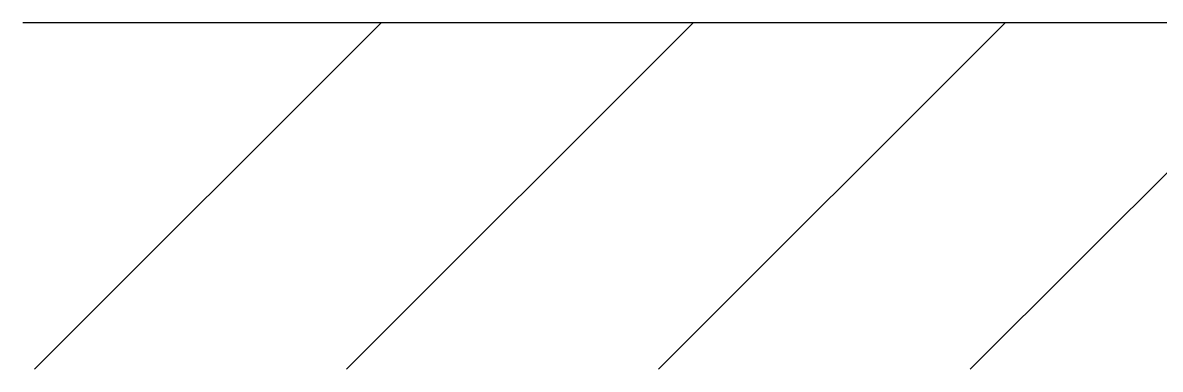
# Model space of a CAD drawing. Header units: inches. Extents: x 47316 to 59086, y 3141 to 11743.
# Drawn here: x 51486.19 to 51494.38, y 3511.65 to 3514.15 of the extents above; entities that cross this region are included whole.
import ezdxf

# ---------------------------------------------------------------- set-up
doc = ezdxf.new("R2010")
doc.units = ezdxf.units.IN
doc.header["$MEASUREMENT"] = 0

msp = doc.modelspace()

# ---------------------------------------------------------------- linework, layer by layer
at = {"color": 0, "lineweight": -3}
for p, q in [((51509.3467, 3514.1456, 0), (51486.1904, 3514.1456, 0)), ((51486.2754, 3511.6503), (51488.7707, 3514.1456)), ((51488.5204, 3511.6503), (51491.0158, 3514.1456)), ((51490.7655, 3511.6503), (51493.2608, 3514.1456)), ((51493.0106, 3511.6503), (51495.5059, 3514.1456))]:
    msp.add_line(p, q, dxfattribs=at)

doc.saveas('drawing.dxf')
